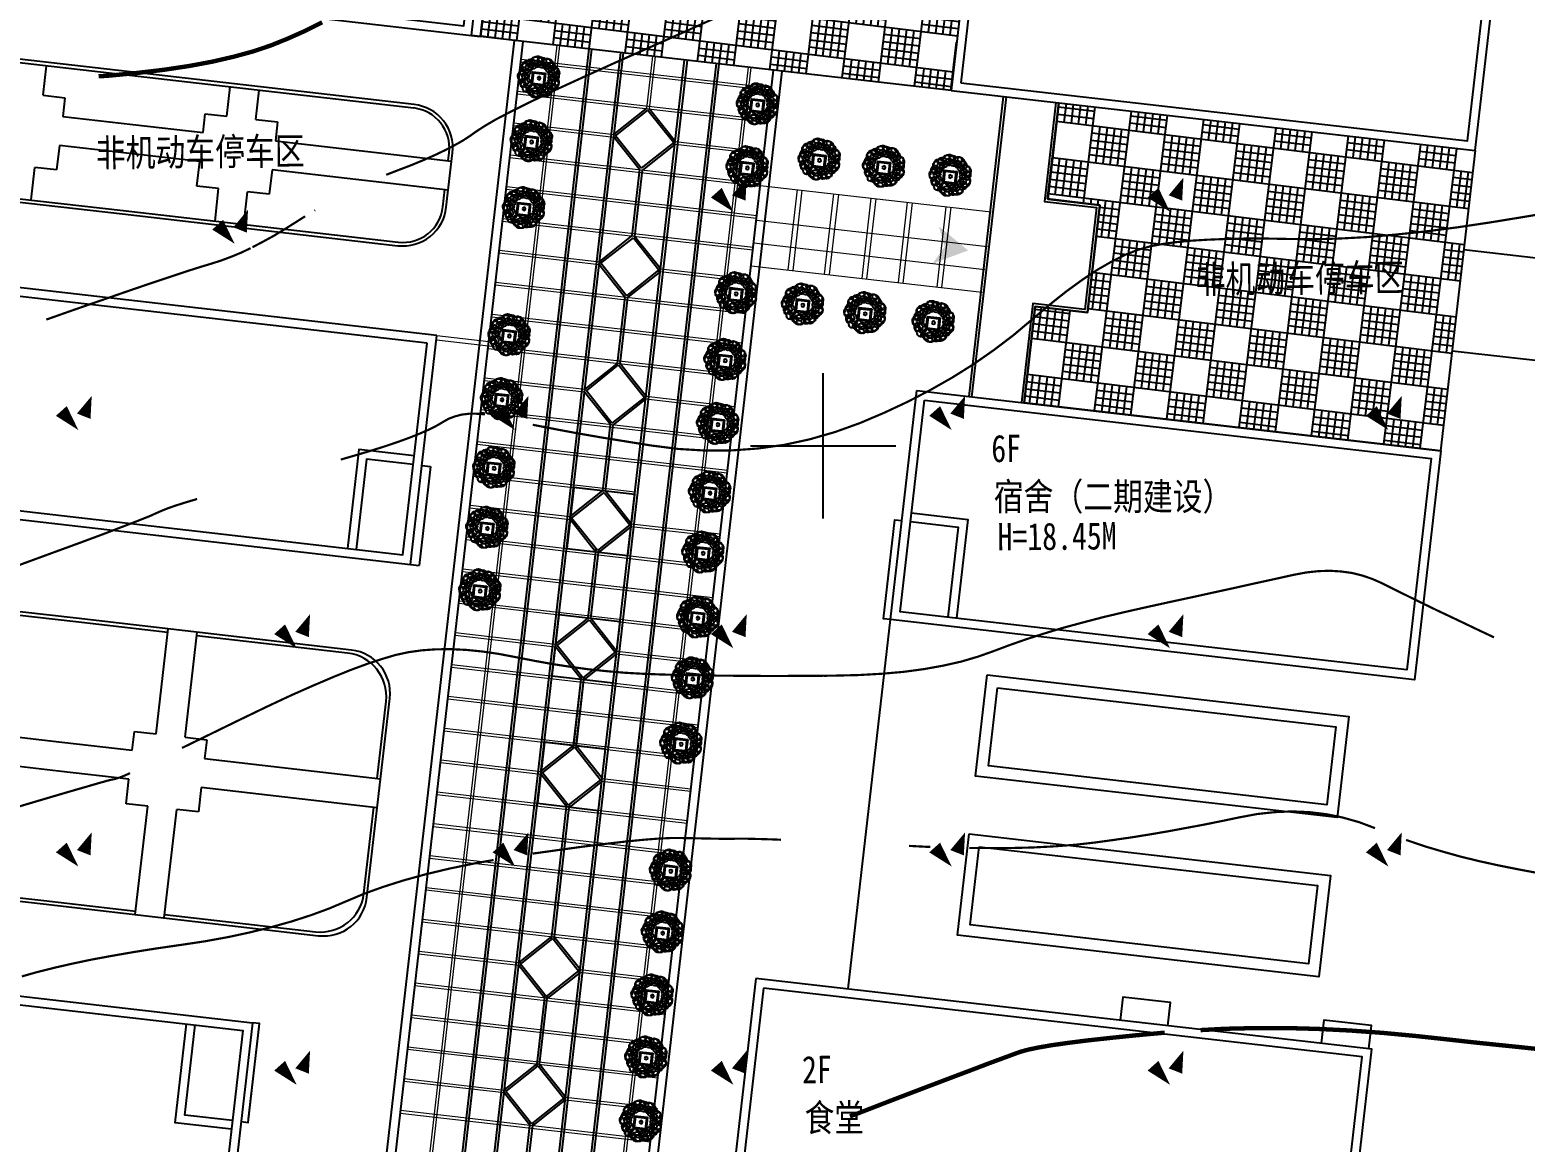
# Model space of a CAD drawing. Extents: x 496261 to 1768172, y 3738341 to 4579341.
# Drawn here: x 496945.5 to 497048.2, y 4379352.2 to 4379428.6 of the extents above; entities that cross this region are included whole.
import ezdxf

# ---------------------------------------------------------------- set-up
doc = ezdxf.new("R2010")
doc.units = 0
doc.header["$MEASUREMENT"] = 0
doc.layers.get('0').update_dxf_attribs({"color": 8, "linetype": 'CONTINUOUS'})
for name, color, linetype in [('0-road', 33, 'CONTINUOUS'), ('DGX', 8, 'CONTINUOUS'), ('DMTZ', 8, 'CONTINUOUS'), ('DXPM', 7, 'CONTINUOUS'), ('E_STAIR', 3, 'CONTINUOUS'), ('GN-草地', 7, 'CONTINUOUS'), ('PUB_DIM', 3, 'CONTINUOUS'), ('PUB_TEXT', 7, 'CONTINUOUS'), ('STAIR', 2, 'CONTINUOUS'), ('TK', 8, 'CONTINUOUS'), ('WALL', 2, 'CONTINUOUS'), ('细线', 7, 'CONTINUOUS'), ('绿化', 3, 'CONTINUOUS'), ('铺地', 25, 'CONTINUOUS')]:
    doc.layers.add(name, color=color, linetype=linetype)
doc.layers.add('COLUMN', color=7, linetype='CONTINUOUS', lineweight=13)
doc.styles.add('HT', font='simhei.ttf', dxfattribs={"width": 0.8})
doc.styles.get("Standard").update_dxf_attribs({"font": 'rs.shx', "bigfont": 'hztxt.shx'})
pattern_1 = [(353, (490597.2974, 4385507.4113), (0.30467336, 2.4813654), []), (353, (490597.3583, 4385507.9075), (0.6093467, 4.9627308), [2.5, -2.5]), (353, (490597.4193, 4385508.404), (0.6093467, 4.9627308), [2.5, -2.5]), (353, (490597.48, 4385508.9), (0.6093467, 4.9627308), [2.5, -2.5]), (353, (490597.541, 4385509.3964), (0.6093467, 4.9627308), [2.5, -2.5]), (353, (490597.663, 4385510.389), (0.6093467, 4.9627308), [-2.5, 2.5]), (353, (490597.724, 4385510.885), (0.6093467, 4.9627308), [-2.5, 2.5]), (353, (490597.785, 4385511.3815), (0.6093467, 4.9627308), [-2.5, 2.5]), (353, (490597.846, 4385511.8777), (0.6093467, 4.9627308), [-2.5, 2.5]), (83, (490597.2974, 4385507.4113), (-2.4813654, 0.30467336), []), (83, (490597.7937, 4385507.3503), (-4.9627308, 0.6093467), [2.5, -2.5]), (83, (490598.29, 4385507.2894), (-4.9627308, 0.6093467), [2.5, -2.5]), (83, (490598.786, 4385507.2285), (-4.9627308, 0.6093467), [2.5, -2.5]), (83, (490599.2825, 4385507.1675), (-4.9627308, 0.6093467), [2.5, -2.5]), (83, (490600.275, 4385507.0457), (-4.9627308, 0.6093467), [-2.5, 2.5]), (83, (490600.7713, 4385506.9847), (-4.9627308, 0.6093467), [-2.5, 2.5]), (83, (490601.2676, 4385506.924), (-4.9627308, 0.6093467), [-2.5, 2.5]), (83, (490601.764, 4385506.863), (-4.9627308, 0.6093467), [-2.5, 2.5])]

# ---------------------------------------------------------------- blocks, each defined once
blk = doc.blocks.new('gc090')
for points in [[(1.07, 1.45, 0, 1, 0), (0.52, 0.05, 1, 1, 0)], [(-1.02, 0.41, 1, 0, 0), (0.15, -0.9, 0, 0, 0)]]:
    blk.add_lwpolyline(points, format="xyseb")
blk = doc.blocks.new('SEDWWWW')
blk.add_line((4001306, -5831821), (4001306, -5825461))
at = {"layer": 'WALL', "color": 6, "ltscale": 10}
for points in [[(4001786, -5832061), (4001306, -5832061), (4001306, -5825221), (4001786, -5825221)], [(4005386, -5841061), (4005386, -5861821)], [(4005586, -5841061), (4005586, -5861821)], [(4009026, -5841061), (4009026, -5847921), (4012626, -5847921), (4012626, -5854961), (4009026, -5854961), (4009026, -5861821)], [(4009226, -5841061), (4009226, -5847721), (4012826, -5847721), (4012826, -5855161), (4009226, -5855161), (4009226, -5861821)], [(4001786, -5877661), (4001306, -5877661), (4001306, -5870821), (4001786, -5870821)]]:
    blk.add_lwpolyline(points, dxfattribs=at)
at = {"layer": 'WALL', "ltscale": 10}
for points in [[(4001786, -5841061), (4038026, -5841061), (4038026, -5825221), (4001786, -5825221)], [(4002386, -5840461), (4037426, -5840461), (4037426, -5825821), (4002386, -5825821)], [(4001786, -5861821), (4038026, -5861821), (4038026, -5877661), (4001786, -5877661)], [(4002386, -5862421), (4037426, -5862421), (4037426, -5877061), (4002386, -5877061)]]:
    blk.add_lwpolyline(points, close=True, dxfattribs=at)
for points in [[(4002386, -5832061), (4005686, -5832061), (4005686, -5825821)], [(4002386, -5832661), (4006286, -5832661), (4006286, -5825821)], [(4002386, -5870221), (4006286, -5870221), (4006286, -5877061)], [(4002386, -5870821), (4005686, -5870821), (4005686, -5877061)]]:
    blk.add_lwpolyline(points, dxfattribs=at)
blk = doc.blocks.new('ERE3R23')
at = {"layer": 'WALL', "color": 6, "ltscale": 10}
for p, q in [((3909157, -5838277), (3909157, -5831437)), ((3909757, -5831437), (3909157, -5831437)), ((3909757, -5838277), (3909157, -5838277))]:
    blk.add_line(p, q, dxfattribs=at)
at = {"layer": 'WALL', "ltscale": 10}
for points in [[(3909757, -5847277), (3953197, -5847277), (3953197, -5831437), (3909757, -5831437)], [(3910357, -5846677), (3952597, -5846677), (3952597, -5832037), (3910357, -5832037)]]:
    blk.add_lwpolyline(points, close=True, dxfattribs=at)
for points in [[(3910357, -5838277), (3913597, -5838277), (3913597, -5832037)], [(3910357, -5838877), (3914197, -5838877), (3914197, -5832037)]]:
    blk.add_lwpolyline(points, dxfattribs=at)
blk = doc.blocks.new('WER23')
at = {"layer": 'E_STAIR', "color": 6}
for p, q in [((4152776, -5826347), (4152776, -5824747)), ((4152776, -5824747), (4157876, -5824747))]:
    blk.add_line(p, q, dxfattribs=at)
blk.add_lwpolyline([(4123826, -5826347), (4123826, -5824747), (4120526, -5824747), (4120526, -5826347)], dxfattribs=at)
at = {"layer": 'E_STAIR', "color": 2}
for points in [[(4103476, -5868947), (4162876, -5868947), (4162876, -5826347), (4103476, -5826347)], [(4104076, -5868347), (4162276, -5868347), (4162276, -5826947), (4104076, -5826947)]]:
    blk.add_lwpolyline(points, close=True, dxfattribs=at)
at = {"layer": 'STAIR', "color": 6}
for points in [[(4152776, -5826347), (4152776, -5824747), (4155326, -5824747)], [(4157876, -5826347), (4157876, -5824747), (4155326, -5824747)], [(4103476, -5826547), (4101876, -5826547), (4101876, -5829847), (4103476, -5829847)], [(4103476, -5840447), (4101876, -5840447), (4101876, -5843747), (4103476, -5843747)]]:
    blk.add_lwpolyline(points, dxfattribs=at)
blk = doc.blocks.new('M_F22')
for centre, radius, start, end in [((-704, 1829), 307, 163.4613, 255.43295), ((-1018, 1651), 266, 333.31145, 85.5828), ((-63, 1991), 399, 151.70154, 229.74057), ((-591, 1891), 339, 322.86392, 58.57818), ((523, 1764), 486, 130.70899, 219.10644), ((-284, 1836), 573, 318.65709, 31.15834), ((662, 1865), 307, 123.4613, 215.43295), ((307, 1931), 266, 293.31145, 45.5828), ((1257, 1578), 399, 111.70154, 189.74057), ((788, 1841), 339, 282.86392, 18.57818), ((-1969, -307), 339, 42.86392, 138.57818), ((-1861, -14), 573, 38.65709, 111.15834), ((-1651, 768), 486, 210.70899, 299.10644), ((-1853, 584), 266, 13.31145, 125.5828), ((-1727, 923), 307, 203.4613, 295.43295), ((-1680, 1042), 339, 2.86392, 98.57818), ((-1340, 1458), 399, 191.70154, 269.74057), ((-1364, 522), 376, 13.2488, 122.58322), ((-1177, 985), 417, 200.50355, 295.32847), ((-745, 1661), 486, 170.70899, 259.10644), ((-1409, 1198), 573, 358.65709, 71.15834), ((-242, 1523), 417, 160.50355, 255.32847), ((-684, 1289), 376, 333.2488, 82.58322), ((819, 1335), 417, 120.50355, 215.32847), ((331, 1439), 376, 293.2488, 42.58322), ((1560, 1027), 486, 90.70899, 179.10644), ((988, 1601), 573, 278.65709, 351.15834), ((1511, 508), 417, 80.50355, 175.32847), ((1204, 902), 376, 253.2488, 2.58322), ((1732, 1016), 307, 83.4613, 175.43295), ((1502, 1294), 266, 253.31145, 5.5828), ((1881, -204), 486, 50.70899, 139.10644), ((1812, 603), 573, 238.65709, 311.15834), ((2003, 413), 399, 71.70154, 149.74057), ((1813, 916), 339, 242.86392, 338.57818), ((-1976, 230), 399, 231.70154, 309.74057), ((-1807, -769), 266, 53.31145, 165.5828), ((-1928, -429), 307, 243.4613, 335.43295), ((-1429, -1233), 573, 78.65709, 151.15834), ((-1770, -498), 486, 250.70899, 339.10644), ((-1393, -503), 376, 53.2488, 162.58322), ((-1547, -28), 417, 240.50355, 335.32847), ((-1323, -1527), 339, 82.86392, 178.57818), ((-1674, -1120), 399, 271.70154, 349.74057), ((-902, -1777), 266, 93.31145, 205.5828), ((-1213, -1593), 307, 283.4613, 15.43295), ((-756, -1306), 376, 93.2488, 202.58322), ((-1179, -1041), 417, 280.50355, 15.32847), ((-314, -1889), 573, 118.65709, 191.15834), ((-1048, -1545), 486, 290.70899, 19.10644), ((249, -1512), 376, 133.2488, 242.58322), ((-246, -1581), 417, 320.50355, 55.32847), ((962, -1675), 573, 158.65709, 231.15834), ((179, -1883), 486, 330.70899, 59.10644), ((1151, -1025), 376, 173.2488, 282.58322), ((816, -1395), 417, 0.50355, 95.32847), ((1270, -1621), 339, 162.86392, 258.57818), ((808, -1896), 399, 351.70154, 69.74057), ((1510, -570), 417, 40.50355, 135.32847), ((1528, -71), 376, 213.2488, 322.58322), ((1335, -1353), 486, 10.70899, 99.10644), ((1801, -691), 573, 198.65709, 271.15834), ((1589, -1250), 266, 173.31145, 285.5828), ((1354, -1524), 307, 3.4613, 95.43295), ((1825, -959), 399, 31.70154, 109.74057), ((2003, -452), 339, 202.86392, 298.57818), ((2005, -323), 307, 43.4613, 135.43295), ((2009, 38), 266, 213.31145, 325.5828), ((-44, -2046), 339, 122.86392, 218.57818), ((-574, -1959), 399, 311.70154, 29.74057), ((439, -1967), 266, 133.31145, 245.5828), ((83, -2026), 307, 323.4613, 55.43295)]:
    blk.add_arc(centre, radius, start, end)
at = {"width": 0.8, "flags": 9}
for tag in ['XSIZE', 'YSIZE']:
    blk.add_attdef(tag, (0, 0), '', height=0.5, dxfattribs=at)
blk = doc.blocks.new('A$C09D159C6')
at = {"layer": '绿化'}
blk.add_circle((1903, 1788), 148, dxfattribs=at)
at = {"layer": '绿化', "xscale": 0.8, "yscale": 0.8, "zscale": 0.8}
blk.add_blockref('M_F22', (1779, 1806), dxfattribs=at)
blk = doc.blocks.new('A$C524062A7')
at = {"layer": '铺地', "elevation": -60361}
for points in [[(1499, 1130), (2675, 1370), (2435, 2545), (1259, 2305)], [(1577, 1248), (2557, 1448), (2357, 2427), (1377, 2227)]]:
    blk.add_lwpolyline(points, close=True, dxfattribs=at)
at = {"layer": '绿化'}
blk.add_blockref('A$C09D159C6', (0, 0, -60361), dxfattribs=at)

msp = doc.modelspace()

# ---------------------------------------------------------------- hatches: boundary and pattern name
at = {"layer": 'GN-草地'}
h = msp.add_hatch(dxfattribs=at)
h.set_pattern_fill('LZX_PAT003', color=8, scale=4, angle=353, style=0)
h.set_pattern_definition(pattern_1)
h.paths.add_polyline_path([(496999.46, 4379433.06), (496995.82, 4379431.47), (496991.83, 4379431.93), (496990.93, 4379432.04), (496990.94, 4379432.14), (496990.45, 4379432.19), (496990.5, 4379432.69), (496986.07, 4379433.2), (496986.91, 4379440.44), (496989.32, 4379440.16), (496989.6, 4379442.58), (496977.65, 4379443.95), (496976.62, 4379435.01), (496977.22, 4379434.94), (496976.43, 4379428.14), (497008.79, 4379424.43), (497009.81, 4379433.37), (497009.34, 4379433.43), (497010.12, 4379440.22), (496999.82, 4379441.4), (496999.31, 4379436.97), (496999.81, 4379436.92), (496999.75, 4379436.42), (496999.85, 4379436.41), (496999.75, 4379435.51)])
h = msp.add_hatch(dxfattribs=at)
h.set_pattern_fill('LZX_PAT003', color=8, scale=4, angle=353, style=0)
h.set_pattern_definition(pattern_1)
h.paths.add_polyline_path([(497044.79, 4379420.3), (497042.42, 4379399.67), (497013.81, 4379402.96), (497014.57, 4379409.57), (497018.15, 4379409.16), (497019, 4379416.55), (497015.42, 4379416.97), (497016.18, 4379423.58)])
at = {"layer": 'PUB_DIM'}
msp.add_hatch(color=256, dxfattribs=at).paths.add_polyline_path([(497008.35, 4379413.7), (497007.52, 4379412.53), (497009.96, 4379413.43), (497007.95, 4379415.09)])

# ---------------------------------------------------------------- linework, layer by layer
at = {"color": 8, "linetype": 'Continuous'}
for p, q in [((496970.88, 4379313.68), (496983.92, 4379427.29)), ((496971.06, 4379313.66), (496984.1, 4379427.26)), ((496973.11, 4379313.86), (496986.11, 4379427.03)), ((496973.3, 4379313.84), (496986.29, 4379427.01)), ((496977.49, 4379313.36), (496990.48, 4379426.53)), ((496977.68, 4379313.34), (496990.67, 4379426.51)), ((496979.45, 4379311.07), (496992.67, 4379426.28)), ((496979.63, 4379311.05), (496992.86, 4379426.26)), ((496981.43, 4379366.15), (496983.19, 4379363.93)), ((496981.54, 4379366.24), (496983.32, 4379364.01))]:
    msp.add_line(p, q, dxfattribs=at)
at = {"linetype": 'Continuous'}
for points in [[(496982.86, 4379397.14), (496982.38, 4379392.95), (496986.57, 4379392.47), (496987.06, 4379396.66)], [(496981.85, 4379388.39), (496981.37, 4379384.19), (496985.57, 4379383.71), (496986.05, 4379387.91)], [(496980.85, 4379379.63), (496980.37, 4379375.44), (496984.56, 4379374.95), (496985.05, 4379379.15)]]:
    msp.add_lwpolyline(points, close=True, dxfattribs=at)
at = {"layer": '0-road', "linetype": 'Continuous', "ltscale": 5}
for p, q in [((497055.93, 4379412.1, 1400.7), (497044.01, 4379413.47, 1400.7)), ((497055.13, 4379405.15, 1400.7), (497043.21, 4379406.52, 1400.7))]:
    msp.add_line(p, q, dxfattribs=at)
at = {"layer": 'COLUMN', "color": 8, "linetype": 'Continuous'}
for p, q in [((496968.5, 4379312.32), (496981.73, 4379427.54)), ((496968.68, 4379312.3), (496981.91, 4379427.52)), ((496979.24, 4379426.39), (496996.43, 4379424.42)), ((496979.26, 4379426.57), (496996.45, 4379424.6)), ((496981.64, 4379310.82), (496994.86, 4379426.03)), ((496981.82, 4379310.8), (496995.05, 4379426.01)), ((496987.88, 4379423.18), (496988.3, 4379426.78)), ((496987.88, 4379423.18), (496988.3, 4379426.78)), ((496988.06, 4379423.16), (496988.48, 4379426.76)), ((496988.06, 4379423.16), (496988.48, 4379426.76)), ((496978.99, 4379424.2), (496996.18, 4379422.23)), ((496979.01, 4379424.38), (496996.2, 4379422.41)), ((496978.74, 4379422.01), (496985.82, 4379421.2)), ((496978.76, 4379422.2), (496985.84, 4379421.38)), ((496989.65, 4379420.95), (496995.95, 4379420.22)), ((496978.48, 4379419.82), (496995.68, 4379417.85)), ((496978.51, 4379420.01), (496995.7, 4379418.03)), ((496989.63, 4379420.76), (496995.93, 4379420.04)), ((496978.25, 4379417.82), (496995.45, 4379415.84)), ((496995.68, 4379417.9, 155.08), (497011.55, 4379416.08, -1400.7)), ((496978.23, 4379417.64), (496995.42, 4379415.66)), ((496998.21, 4379417.61, -92.47), (496997.57, 4379412.09, -92.47)), ((496998.54, 4379417.57, -125.32), (496997.91, 4379412.06, -125.32)), ((497000.72, 4379417.32, -338.49), (497000.08, 4379411.81, -338.49)), ((497001.05, 4379417.28, -371.34), (497000.42, 4379411.77, -371.34)), ((497003.28, 4379417.03, -589.96), (497002.65, 4379411.51, -589.96)), ((497003.62, 4379416.99, -622.81), (497002.98, 4379411.47, -622.81)), ((497005.78, 4379416.74, -834.74), (497005.15, 4379411.23, -834.74)), ((497006.12, 4379416.7, -867.59), (497005.48, 4379411.19, -867.59)), ((497008.43, 4379416.44, -1094.53), (497007.8, 4379410.92, -1094.53)), ((497008.77, 4379416.4, -1127.38), (497008.13, 4379410.88, -1127.38)), ((496977.98, 4379415.45), (496995.17, 4379413.47)), ((496978, 4379415.63), (496995.19, 4379413.66)), ((496995.41, 4379415.52, 2946.56), (497011.28, 4379413.7, 1390.78)), ((496995.23, 4379413.95, 2946.56), (497011.1, 4379412.12, 1390.78)), ((496977.73, 4379413.26), (496984.81, 4379412.44)), ((496977.75, 4379413.44), (496984.83, 4379412.63)), ((496988.62, 4379412.01), (496994.92, 4379411.28)), ((496988.64, 4379412.19), (496994.94, 4379411.47)), ((496995.05, 4379412.38, 155.08), (497010.92, 4379410.56, -1400.7)), ((496977.48, 4379411.07), (496994.67, 4379409.09)), ((496977.5, 4379411.25), (496994.69, 4379409.28)), ((496977.23, 4379408.88), (496994.42, 4379406.91)), ((496977.25, 4379409.06), (496994.44, 4379407.09)), ((496973.47, 4379407.59, 1400.7), (496977.03, 4379407.18)), ((496973.44, 4379407.29, 1400.7), (496977, 4379406.88)), ((496976.98, 4379406.69), (496994.17, 4379404.72)), ((496977, 4379406.87), (496994.19, 4379404.9)), ((496976.73, 4379404.5), (496983.61, 4379403.71)), ((496976.75, 4379404.68), (496983.63, 4379403.89)), ((496987.83, 4379403.41), (496993.94, 4379402.71)), ((496976.47, 4379402.31), (496993.67, 4379400.34)), ((496976.49, 4379402.49), (496993.69, 4379400.52)), ((496987.81, 4379403.23), (496993.92, 4379402.53)), ((496976.24, 4379400.31), (496993.43, 4379398.33)), ((496976.22, 4379400.12), (496993.41, 4379398.15)), ((496975.97, 4379397.93), (496987.06, 4379396.66)), ((496975.99, 4379398.12), (496987.08, 4379396.84)), ((496975.72, 4379395.75), (496982.61, 4379394.95)), ((496975.74, 4379395.93), (496982.63, 4379395.14)), ((496986.8, 4379394.47), (496992.91, 4379393.77)), ((496986.83, 4379394.65), (496992.93, 4379393.95)), ((496975.47, 4379393.56), (496992.66, 4379391.58)), ((496975.49, 4379393.74), (496992.68, 4379391.76)), ((496975.22, 4379391.37), (496992.41, 4379389.39)), ((496975.24, 4379391.55), (496992.43, 4379389.58)), ((496974.97, 4379389.18), (496992.16, 4379387.2)), ((496974.99, 4379389.36), (496992.18, 4379387.39)), ((496974.71, 4379386.99), (496981.6, 4379386.2)), ((496974.74, 4379387.17), (496981.62, 4379386.38)), ((496985.82, 4379385.9), (496991.93, 4379385.2)), ((496974.48, 4379384.98), (496991.68, 4379383.01)), ((496985.8, 4379385.72), (496991.91, 4379385.02)), ((496974.46, 4379384.8), (496991.65, 4379382.83)), ((496974.23, 4379382.79), (496991.42, 4379380.82)), ((496974.21, 4379382.61), (496991.4, 4379380.64)), ((496973.96, 4379380.42), (496991.15, 4379378.45)), ((496973.98, 4379380.6), (496991.17, 4379378.63)), ((496973.71, 4379378.23), (496980.6, 4379377.44)), ((496973.73, 4379378.42), (496980.62, 4379377.62)), ((496984.79, 4379376.96), (496990.9, 4379376.26)), ((496984.81, 4379377.14), (496990.92, 4379376.44)), ((496973.46, 4379376.04), (496990.65, 4379374.07)), ((496973.48, 4379376.23), (496990.67, 4379374.25)), ((496973.21, 4379373.85), (496990.4, 4379371.88)), ((496973.21, 4379373.85), (496990.4, 4379371.88)), ((496973.23, 4379374.04), (496990.42, 4379372.06)), ((496973.23, 4379374.04), (496990.42, 4379372.06)), ((496972.96, 4379371.67), (496990.15, 4379369.69)), ((496972.98, 4379371.85), (496990.17, 4379369.87)), ((496972.7, 4379369.48), (496989.9, 4379367.5)), ((496972.73, 4379369.66), (496989.92, 4379367.69)), ((496972.47, 4379367.47), (496989.67, 4379365.5)), ((496972.45, 4379367.29), (496989.64, 4379365.31)), ((496972.2, 4379365.1), (496979.28, 4379364.29)), ((496972.22, 4379365.28), (496979.31, 4379364.47)), ((496983.09, 4379363.85), (496989.39, 4379363.12)), ((496983.11, 4379364.03), (496989.41, 4379363.31)), ((496971.95, 4379362.91), (496989.14, 4379360.94)), ((496971.97, 4379363.09), (496989.16, 4379361.12)), ((496971.7, 4379360.72), (496988.89, 4379358.75)), ((496971.72, 4379360.9), (496988.91, 4379358.93)), ((496971.45, 4379358.53), (496988.64, 4379356.56)), ((496971.47, 4379358.71), (496988.66, 4379356.74)), ((496971.2, 4379356.34), (496978.28, 4379355.53)), ((496971.22, 4379356.52), (496978.3, 4379355.71)), ((496982.09, 4379355.09), (496988.39, 4379354.37)), ((496982.11, 4379355.27), (496988.41, 4379354.55)), ((496970.95, 4379354.15), (496988.14, 4379352.18)), ((496970.97, 4379354.34), (496988.16, 4379352.36))]:
    msp.add_line(p, q, dxfattribs=at)
at = {"layer": 'DGX', "color": 8, "linetype": 'Continuous'}
for points, const_width, elevation in [([(496950.22, 4379425.4), (496950.88, 4379425.44), (496952.87, 4379425.63), (496954.72, 4379425.85), (496956.45, 4379426.11), (496958.05, 4379426.41), (496959.52, 4379426.75), (496960.87, 4379427.12), (496962.08, 4379427.53), (496963.24, 4379428), (496964.41, 4379428.52), (496965.58, 4379429.11)], 0.3, 1407.5), ([(496969.98, 4379418.63), (496970.83, 4379418.96), (496971.72, 4379419.3), (496972.54, 4379419.64), (496973.31, 4379419.98), (496974, 4379420.31), (496974.64, 4379420.64), (496975.21, 4379420.96), (496975.72, 4379421.29), (496976.17, 4379421.61), (496976.72, 4379421.97), (496977.54, 4379422.45), (496978.64, 4379423.02), (496980.01, 4379423.7), (496981.64, 4379424.48), (496983.56, 4379425.36), (496985.74, 4379426.35), (496988.2, 4379427.44), (496990.64, 4379428.53), (496992.79, 4379429.5)], 0.15, 1407), ([(496960.79, 4379413.65), (496961.49, 4379414.02), (496962.26, 4379414.44), (496963.05, 4379414.92), (496963.86, 4379415.43), (496964.41, 4379415.78)], 0.15, 1407), ([(496965.05, 4379416.17), (496965.09, 4379416.2)], 0.15, 1407), ([(497000, 4379400.72), (497000.81, 4379400.95), (497002.53, 4379401.57), (497004.2, 4379402.28), (497005.82, 4379403.04), (497007.38, 4379403.85), (497008.89, 4379404.71), (497010.34, 4379405.62), (497011.73, 4379406.59), (497013.06, 4379407.6), (497014.33, 4379408.67), (497015.55, 4379409.7), (497016.71, 4379410.62), (497017.81, 4379411.42), (497018.85, 4379412.11), (497019.84, 4379412.68), (497020.77, 4379413.14), (497021.64, 4379413.48), (497022.45, 4379413.71), (497023.28, 4379413.87), (497024.22, 4379414), (497025.26, 4379414.1), (497026.41, 4379414.17), (497027.66, 4379414.22), (497029.02, 4379414.25), (497030.48, 4379414.25), (497032.04, 4379414.22), (497033.71, 4379414.2), (497035.47, 4379414.25), (497037.34, 4379414.35), (497039.32, 4379414.52), (497041.39, 4379414.74), (497043.57, 4379415.02), (497045.84, 4379415.36), (497048.22, 4379415.75), (497050.51, 4379416.14)], 0.15, 1406.5), ([(496946.63, 4379408.68), (496948.58, 4379409.37), (496950.54, 4379410.05), (496952.3, 4379410.66), (496953.85, 4379411.19), (496955.2, 4379411.64), (496956.34, 4379412.02), (496957.29, 4379412.32), (496958.02, 4379412.54), (496958.67, 4379412.75), (496959.34, 4379413), (496960.04, 4379413.29), (496960.66, 4379413.59)], 0.15, 1407), ([(496966.86, 4379399.06), (496967.72, 4379399.31), (496968.84, 4379399.64), (496969.86, 4379399.96), (496970.78, 4379400.27), (496971.6, 4379400.57), (496972.32, 4379400.86), (496972.94, 4379401.13), (496973.47, 4379401.4), (496973.89, 4379401.65), (496974.28, 4379401.87), (496974.71, 4379402.03), (496975.17, 4379402.15), (496975.67, 4379402.21), (496976.2, 4379402.21), (496976.77, 4379402.17)], 0.15, 1406.5), ([(496980.05, 4379401.45), (496980.67, 4379401.33), (496981.86, 4379401.1), (496983.21, 4379400.85), (496984.71, 4379400.59), (496986.36, 4379400.32), (496988.17, 4379400.03), (496990.04, 4379399.79), (496991.89, 4379399.68), (496993.72, 4379399.69), (496995.52, 4379399.82), (496997.31, 4379400.07), (496999.07, 4379400.45), (497000, 4379400.72)], 0.15, 1406.5), ([(496939.24, 4379389.8), (496940.26, 4379390.17), (496942.69, 4379391.05), (496945.12, 4379391.94), (496947.27, 4379392.73), (496949.13, 4379393.41), (496950.71, 4379394), (496952.01, 4379394.5), (496953.02, 4379394.89), (496953.75, 4379395.18), (496954.19, 4379395.38), (496954.53, 4379395.53), (496954.95, 4379395.7), (496955.46, 4379395.88), (496956.05, 4379396.07), (496956.72, 4379396.27), (496956.99, 4379396.35)], 0.15, 1406.5), ([(497000, 4379384.2), (497000.75, 4379384.21), (497002.43, 4379384.25), (497004.02, 4379384.34), (497005.52, 4379384.47), (497006.93, 4379384.66), (497008.26, 4379384.9), (497009.5, 4379385.18), (497010.65, 4379385.52), (497011.72, 4379385.9), (497012.78, 4379386.3), (497013.92, 4379386.7), (497015.13, 4379387.09), (497016.42, 4379387.48), (497017.79, 4379387.85), (497019.24, 4379388.23), (497020.76, 4379388.59), (497022.36, 4379388.95), (497023.95, 4379389.3), (497025.44, 4379389.62), (497026.84, 4379389.93), (497028.13, 4379390.21), (497029.33, 4379390.48), (497030.43, 4379390.72), (497031.43, 4379390.94), (497032.33, 4379391.14), (497033.18, 4379391.3), (497034, 4379391.39), (497034.79, 4379391.42), (497035.57, 4379391.37), (497036.31, 4379391.27), (497037.04, 4379391.09), (497037.74, 4379390.85), (497038.42, 4379390.55), (497039.15, 4379390.18), (497040.02, 4379389.75), (497041.02, 4379389.26), (497042.15, 4379388.71), (497043.42, 4379388.11), (497044.82, 4379387.44), (497046.09, 4379386.84)], 0.15, 1406), ([(496955.95, 4379379.24), (496956.94, 4379379.72), (496958.41, 4379380.44), (496960.09, 4379381.26), (496961.81, 4379382.09), (496963.41, 4379382.84), (496964.9, 4379383.5), (496966.28, 4379384.09), (496967.54, 4379384.6), (496968.68, 4379385.02), (496969.71, 4379385.36), (496970.62, 4379385.63), (496971.5, 4379385.82), (496972.43, 4379385.95), (496973.4, 4379386.02), (496974.42, 4379386.03), (496975.48, 4379385.98), (496976.59, 4379385.87), (496977.74, 4379385.7), (496978.94, 4379385.47), (496980.16, 4379385.23), (496981.39, 4379385.01), (496982.62, 4379384.82), (496983.86, 4379384.65), (496985.1, 4379384.52), (496986.35, 4379384.41), (496987.6, 4379384.34), (496988.85, 4379384.29), (496990.14, 4379384.26), (496991.48, 4379384.23), (496992.88, 4379384.21), (496994.34, 4379384.2), (496995.86, 4379384.19), (496997.43, 4379384.19), (496999.06, 4379384.2), (497000, 4379384.2)], 0.15, 1406), ([(496933.23, 4379371.79), (496934.19, 4379372.08), (496936.54, 4379372.78), (496939.25, 4379373.59), (496941.97, 4379374.39), (496944.33, 4379375.09), (496946.35, 4379375.69), (496948.01, 4379376.18), (496949.33, 4379376.56), (496950.29, 4379376.84), (496950.9, 4379377.01), (496951.16, 4379377.07), (496951.26, 4379377.09), (496951.36, 4379377.11), (496951.48, 4379377.15), (496951.61, 4379377.19), (496951.75, 4379377.24), (496951.91, 4379377.3), (496952.07, 4379377.37), (496952.25, 4379377.45), (496952.38, 4379377.51)], 0.15, 1406), ([(497010.05, 4379372.37), (497010.96, 4379372.36), (497012.73, 4379372.36), (497014.39, 4379372.4), (497015.93, 4379372.48), (497017.35, 4379372.59), (497018.66, 4379372.74), (497019.9, 4379372.91), (497021.15, 4379373.09), (497022.39, 4379373.29), (497023.63, 4379373.5), (497024.87, 4379373.73), (497026.11, 4379373.96), (497027.35, 4379374.21), (497028.59, 4379374.47), (497029.82, 4379374.7), (497031.03, 4379374.83), (497032.22, 4379374.88), (497033.39, 4379374.83), (497034.55, 4379374.69), (497035.69, 4379374.46), (497036.82, 4379374.14), (497037.91, 4379373.73)], 0.15, 1405.5), ([(496980.05, 4379371.98), (496981.77, 4379372.22), (496983.51, 4379372.46), (496985.06, 4379372.65), (496986.44, 4379372.81), (496987.65, 4379372.93), (496988.67, 4379373.01), (496989.52, 4379373.05), (496990.18, 4379373.05), (496990.76, 4379373.04), (496991.31, 4379373.03), (496991.86, 4379373.02), (496992.38, 4379373.01), (496992.89, 4379373), (496993.39, 4379373), (496993.87, 4379373), (496994.34, 4379373.01), (496994.91, 4379373), (496995.69, 4379372.98), (496996.69, 4379372.95), (496997.11, 4379372.93)], 0.15, 1405.5), ([(497005.9, 4379372.51), (497007.05, 4379372.45), (497007.36, 4379372.44)], 0.15, 1405.5), ([(497040.05, 4379372.92), (497040.19, 4379372.87), (497041.37, 4379372.47), (497042.59, 4379372.11), (497043.84, 4379371.76), (497045.12, 4379371.45), (497046.44, 4379371.16), (497047.79, 4379370.89), (497049.19, 4379370.63)], 0.15, 1405.5), ([(496944.95, 4379363.54), (496946.01, 4379363.84), (496947.16, 4379364.13), (496948.39, 4379364.41), (496949.71, 4379364.69), (496951.12, 4379364.95), (496952.61, 4379365.21), (496954.18, 4379365.46), (496955.84, 4379365.7), (496957.51, 4379365.95), (496959.11, 4379366.24), (496960.64, 4379366.57), (496962.1, 4379366.93), (496963.49, 4379367.32), (496964.82, 4379367.75), (496966.07, 4379368.21), (496967.25, 4379368.71), (496968.46, 4379369.22), (496969.76, 4379369.69), (496971.18, 4379370.14), (496972.7, 4379370.56), (496974.33, 4379370.95), (496976.07, 4379371.31), (496977.36, 4379371.54)], 0.15, 1405.5), ([(497001.84, 4379353.92), (497002.76, 4379354.27), (497004.93, 4379355.11), (497006.87, 4379355.85), (497008.58, 4379356.5), (497010.04, 4379357.05), (497011.27, 4379357.52), (497012.27, 4379357.89), (497013.03, 4379358.17), (497013.55, 4379358.36), (497014.06, 4379358.5), (497014.77, 4379358.65), (497015.69, 4379358.81), (497016.82, 4379358.97), (497018.16, 4379359.14), (497019.71, 4379359.31), (497021.46, 4379359.49), (497023.42, 4379359.67), (497023.47, 4379359.67)], 0.3, 1405), ([(497025.93, 4379359.85), (497027.59, 4379359.94), (497029.72, 4379359.99), (497031.86, 4379359.99), (497034.03, 4379359.93), (497036.22, 4379359.82), (497038.43, 4379359.66), (497040.67, 4379359.45), (497042.8, 4379359.22), (497044.67, 4379359.01), (497046.3, 4379358.84), (497047.67, 4379358.7), (497048.8, 4379358.58), (497049.67, 4379358.49), (497050.3, 4379358.43), (497050.68, 4379358.39), (497050.95, 4379358.35), (497051.27, 4379358.27), (497051.64, 4379358.15), (497052.05, 4379357.99), (497052.36, 4379357.85)], 0.3, 1405)]:
    msp.add_lwpolyline(points, dxfattribs=dict(at, const_width=const_width, elevation=elevation))
at = {"layer": 'DXPM', "color": 42}
for p, q in [((496946.42, 4379424.11), (496946.65, 4379426.12)), ((496946.42, 4379424.11), (496947.91, 4379423.93)), ((496947.91, 4379423.93), (496947.76, 4379422.64)), ((496959.04, 4379422.66), (496959.27, 4379424.67)), ((496947.76, 4379422.64), (496952.57, 4379422.09)), ((496952.57, 4379422.09), (496957.4, 4379421.53)), ((496957.4, 4379421.53), (496957.55, 4379422.83)), ((496957.55, 4379422.83), (496959.04, 4379422.66)), ((496961.03, 4379422.43), (496962.52, 4379422.26)), ((496962.52, 4379422.26), (496962.37, 4379420.96)), ((496962.37, 4379420.96), (496974.47, 4379419.57)), ((496947.53, 4379420.65), (496947.34, 4379418.97)), ((496952.35, 4379420.1), (496947.53, 4379420.65)), ((496957.18, 4379419.54), (496952.35, 4379420.1)), ((496945.59, 4379416.9), (496945.85, 4379419.14)), ((496947.34, 4379418.97), (496945.85, 4379419.14)), ((496956.98, 4379417.86), (496957.18, 4379419.54)), ((496962.14, 4379418.97), (496961.95, 4379417.29)), ((496974.24, 4379417.58), (496962.14, 4379418.97)), ((496958.47, 4379417.69), (496956.98, 4379417.86)), ((496958.22, 4379415.45), (496958.47, 4379417.69)), ((496960.2, 4379415.22), (496960.46, 4379417.46)), ((496961.95, 4379417.29), (496960.46, 4379417.46)), ((496974.24, 4379417.58), (496974.24, 4379417.58)), ((496954.17, 4379380.2), (496955, 4379387.42)), ((496956.16, 4379379.98), (496956.99, 4379387.19)), ((496942.88, 4379380.19), (496947.7, 4379379.63)), ((496952.53, 4379379.08), (496952.68, 4379380.37)), ((496952.68, 4379380.37), (496954.17, 4379380.2)), ((496956.16, 4379379.98), (496957.65, 4379379.8)), ((496957.65, 4379379.8), (496957.5, 4379378.51)), ((496947.7, 4379379.63), (496952.53, 4379379.08)), ((496947.47, 4379377.65), (496942.66, 4379378.2)), ((496957.5, 4379378.51), (496969.6, 4379377.12)), ((496952.3, 4379377.09), (496947.47, 4379377.65)), ((496952.11, 4379375.41), (496952.3, 4379377.09)), ((496957.27, 4379376.52), (496957.08, 4379374.84)), ((496969.37, 4379375.13), (496957.27, 4379376.52)), ((496953.6, 4379375.24), (496952.11, 4379375.41)), ((496952.74, 4379367.79), (496953.6, 4379375.24)), ((496954.73, 4379367.56), (496955.59, 4379375.01)), ((496957.08, 4379374.84), (496955.59, 4379375.01)), ((496969.37, 4379375.13), (496969.37, 4379375.13))]:
    msp.add_line(p, q, dxfattribs=at)
at = {"layer": 'DXPM', "color": 62}
msp.add_line((496961.03, 4379422.43), (496961.26, 4379424.44), dxfattribs=at)
at = {"layer": 'TK', "color": 8, "linetype": 'Continuous'}
for p, q in [((497000, 4379395), (497000, 4379405)), ((496995, 4379400), (497005, 4379400))]:
    msp.add_line(p, q, dxfattribs=at)
at = {"layer": '细线', "color": 62, "ltscale": 0.9}
for p, q in [((496952.95, 4379425.39), (496936.7, 4379427.26)), ((496952.98, 4379425.63), (496936.73, 4379427.5)), ((496971.87, 4379423.22), (496952.95, 4379425.39)), ((496971.9, 4379423.46), (496952.98, 4379425.63)), ((496974.11, 4379416.4), (496974.54, 4379420.14)), ((496974.23, 4379419.6), (496974.3, 4379420.16)), ((496935.62, 4379417.8), (496951.87, 4379415.94)), ((496935.64, 4379418.04), (496951.9, 4379416.17)), ((496973.87, 4379416.43), (496974.01, 4379417.61)), ((496951.87, 4379415.94), (496970.79, 4379413.76)), ((496951.9, 4379416.17), (496970.81, 4379414)), ((496948.68, 4379388.15), (496932.43, 4379390.01)), ((496948.65, 4379387.91), (496942.34, 4379388.63)), ((496967.6, 4379385.97), (496948.68, 4379388.15)), ((496954.97, 4379387.18), (496948.65, 4379387.91)), ((496967.33, 4379385.76), (496956.96, 4379386.95)), ((496968.66, 4379368.98), (496970.23, 4379382.65)), ((496969.36, 4379377.15), (496969.97, 4379382.44)), ((496968.45, 4379369.25), (496969.13, 4379375.16)), ((496930.17, 4379370.38), (496946.42, 4379368.52)), ((496940.14, 4379369.48), (496946.45, 4379368.75)), ((496946.42, 4379368.52), (496965.34, 4379366.34)), ((496946.45, 4379368.75), (496952.77, 4379368.03)), ((496954.76, 4379367.8), (496965.13, 4379366.61))]:
    msp.add_line(p, q, dxfattribs=at)
at = {"layer": '细线', "color": 7, "elevation": 1400.7}
msp.add_lwpolyline([(497044.79, 4379420.3), (497042.42, 4379399.67), (497013.81, 4379402.96), (497014.57, 4379409.57), (497018.15, 4379409.16), (497019, 4379416.55), (497015.42, 4379416.97), (497016.18, 4379423.58)], close=True, dxfattribs=at)
msp.add_lwpolyline([(497004.61, 4379388.07), (497001.7, 4379362.68)], dxfattribs=at)
at = {"layer": '细线', "color": 62, "ltscale": 0.9}
for centre, major_axis, start_param, end_param in [((496971.56, 4379420.48), (0, 2.76), 4.598695, 6.169491), ((496971.56, 4379420.48), (0, 3), 4.59853, 6.169327), ((496971.13, 4379416.74), (0, 3), 3.027872, 4.598669), ((496971.13, 4379416.74), (0, 2.76), 3.027359, 4.598155), ((496967.25, 4379382.99), (0, 3), 4.597982, 6.168778), ((496966.99, 4379382.78), (0, 3), 4.597922, 6.168718), ((496965.47, 4379369.59), (0, 3), 3.026667, 4.597463), ((496965.68, 4379369.32), (0, 3), 3.026633, 4.597429)]:
    msp.add_ellipse(centre, major_axis=major_axis, ratio=1, start_param=start_param, end_param=end_param, dxfattribs=at)
at = {"layer": '铺地', "color": 8}
for p, q in [((497008.79, 4379424.43, 1400.7), (496975.84, 4379428.21, 1400.7)), ((496965.23, 4379309.65), (496978.8, 4379427.87)), ((496965.84, 4379309.66), (496979.4, 4379427.8)), ((496982.94, 4379306.88), (496996.59, 4379425.83)), ((496983.52, 4379306.68), (496997.19, 4379425.76)), ((496985.65, 4379421.42), (496987.87, 4379423.18)), ((496985.74, 4379421.3), (496987.96, 4379423.07)), ((496987.96, 4379423.07), (496989.73, 4379420.84)), ((496988.08, 4379423.16), (496989.85, 4379420.92)), ((496987.39, 4379418.99), (496985.62, 4379421.21)), ((496987.5, 4379419.08), (496985.74, 4379421.3)), ((496989.73, 4379420.84), (496987.5, 4379419.08)), ((496989.83, 4379420.74), (496987.59, 4379418.96)), ((496986.88, 4379414.43), (496987.4, 4379418.99)), ((496986.88, 4379414.43), (496987.4, 4379418.99)), ((496987.06, 4379414.4), (496987.58, 4379418.96)), ((496987.06, 4379414.4), (496987.58, 4379418.96)), ((496984.64, 4379412.66), (496986.86, 4379414.43)), ((496984.73, 4379412.55), (496986.96, 4379414.31)), ((496986.96, 4379414.31), (496988.72, 4379412.09)), ((496987.07, 4379414.4), (496988.85, 4379412.17)), ((496986.38, 4379410.23), (496984.62, 4379412.45)), ((496986.5, 4379410.32), (496984.73, 4379412.55)), ((496988.72, 4379412.09), (496986.5, 4379410.32)), ((496988.83, 4379411.98), (496986.59, 4379410.21)), ((496985.87, 4379405.67), (496986.4, 4379410.23)), ((496985.87, 4379405.67), (496986.4, 4379410.23)), ((496986.05, 4379405.65), (496986.58, 4379410.21)), ((496986.05, 4379405.65), (496986.58, 4379410.21)), ((496983.64, 4379403.9), (496985.86, 4379405.67)), ((496983.73, 4379403.79), (496985.95, 4379405.56)), ((496985.95, 4379405.56), (496987.72, 4379403.33)), ((496986.07, 4379405.65), (496987.84, 4379403.41)), ((496985.38, 4379401.47), (496983.61, 4379403.7)), ((496985.49, 4379401.57), (496983.73, 4379403.79)), ((496987.72, 4379403.33), (496985.49, 4379401.57)), ((496987.82, 4379403.23), (496985.58, 4379401.45)), ((496984.87, 4379396.91), (496985.39, 4379401.47)), ((496984.87, 4379396.91), (496985.39, 4379401.47)), ((496985.05, 4379396.89), (496985.57, 4379401.45)), ((496985.05, 4379396.89), (496985.57, 4379401.45)), ((496982.63, 4379395.15), (496984.85, 4379396.91)), ((496982.72, 4379395.03), (496984.95, 4379396.8)), ((496984.95, 4379396.8), (496986.71, 4379394.58)), ((496985.06, 4379396.89), (496986.84, 4379394.65)), ((496984.37, 4379392.72), (496982.61, 4379394.94)), ((496984.49, 4379392.81), (496982.72, 4379395.03)), ((496986.71, 4379394.58), (496984.49, 4379392.81)), ((496986.82, 4379394.47), (496984.58, 4379392.69)), ((496983.86, 4379388.16), (496984.41, 4379392.91)), ((496983.86, 4379388.16), (496984.38, 4379392.72)), ((496984.04, 4379388.14), (496984.59, 4379392.89)), ((496984.04, 4379388.14), (496984.57, 4379392.7)), ((496981.63, 4379386.39), (496983.85, 4379388.16)), ((496981.72, 4379386.28), (496983.94, 4379388.04)), ((496983.94, 4379388.04), (496985.71, 4379385.82)), ((496984.06, 4379388.13), (496985.83, 4379385.9)), ((496983.37, 4379383.96), (496981.6, 4379386.19)), ((496983.48, 4379384.05), (496981.72, 4379386.28)), ((496985.71, 4379385.82), (496983.48, 4379384.05)), ((496985.81, 4379385.72), (496983.57, 4379383.94)), ((496982.83, 4379379.21), (496983.4, 4379384.16)), ((496982.86, 4379379.4), (496983.38, 4379383.96)), ((496983.02, 4379379.19), (496983.58, 4379384.13)), ((496983.04, 4379379.38), (496983.56, 4379383.94)), ((496980.62, 4379377.64), (496982.84, 4379379.4)), ((496980.71, 4379377.52), (496982.94, 4379379.29)), ((496982.94, 4379379.29), (496984.7, 4379377.06)), ((496983.05, 4379379.38), (496984.83, 4379377.14)), ((496982.36, 4379375.21), (496980.6, 4379377.43)), ((496982.48, 4379375.3), (496980.71, 4379377.52)), ((496984.7, 4379377.06), (496982.48, 4379375.3)), ((496984.81, 4379376.96), (496982.57, 4379375.18)), ((496981.33, 4379366.07), (496982.4, 4379375.4)), ((496981.51, 4379366.05), (496982.58, 4379375.38)), ((496979.11, 4379364.5), (496981.34, 4379366.27)), ((496979.2, 4379364.39), (496981.43, 4379366.15)), ((496980.85, 4379362.07), (496979.09, 4379364.3)), ((496980.97, 4379362.16), (496979.2, 4379364.39)), ((496983.19, 4379363.93), (496980.97, 4379362.16)), ((496983.3, 4379363.82), (496981.06, 4379362.05)), ((496980.32, 4379357.32), (496980.89, 4379362.27)), ((496980.5, 4379357.29), (496981.07, 4379362.24)), ((496978.11, 4379355.75), (496980.33, 4379357.51)), ((496978.2, 4379355.63), (496980.42, 4379357.4)), ((496980.42, 4379357.4), (496982.19, 4379355.17)), ((496980.54, 4379357.49), (496982.31, 4379355.25)), ((496979.85, 4379353.32), (496978.08, 4379355.54)), ((496979.96, 4379353.41), (496978.2, 4379355.63)), ((496982.19, 4379355.17), (496979.96, 4379353.41)), ((496982.29, 4379355.07), (496980.06, 4379353.29)), ((496979.32, 4379348.56), (496979.88, 4379353.51)), ((496979.5, 4379348.54), (496980.07, 4379353.49))]:
    msp.add_line(p, q, dxfattribs=at)
for points in [[(497011.27, 4379384.26), (497036.11, 4379381.41), (497035.31, 4379374.45), (497010.47, 4379377.3)], [(497011.97, 4379383.37), (497035.22, 4379380.7), (497034.61, 4379375.34), (497011.36, 4379378.01)], [(497010.02, 4379373.33), (497034.85, 4379370.48), (497034.05, 4379363.52), (497009.22, 4379366.38)], [(497010.72, 4379372.44), (497033.97, 4379369.78), (497033.35, 4379364.41), (497010.1, 4379367.08)]]:
    msp.add_lwpolyline(points, close=True, dxfattribs=at)

# ---------------------------------------------------------------- block references
at = {"yscale": 0.001000000163912773}
for name, p, xscale, zscale, rotation in [('ERE3R23', (500195.01, 4373188.92, 1400.7), 0.0009999999887152988, 0.001, 173.4511800755813), ('SEDWWWW', (493699.29, 4385683.78, 1400.7), 0.0009999999887152988, 0.001, 353.4511800755813), ('ERE3R23', (500190.83, 4373152.56, 1393.21), 0.00100000027785459, 0.0009999999999763531, 173.451181977391), ('SEDWWWW', (501600.84, 4384691.17, 1400.7), -0.0009999999887152988, 0.001, 353.4511800755813), ('WER23', (503294.03, 4382770.75, 1400.7), 0.001000000317686058, 0.001, 263.4511620976439)]:
    msp.add_blockref(name, p, dxfattribs=dict(at, xscale=xscale, zscale=zscale, rotation=rotation))
at = {"color": 8, "linetype": 'Continuous', "xscale": -0.0007344721184220277, "yscale": 0.0007344717159867287, "zscale": 0.0007344720000000002, "rotation": 94.98116203208241}
for p in [(496981.66, 4379426.78, 44.33), (496996.69, 4379424.93, 44.33), (496981.16, 4379422.39, 44.33), (497000.93, 4379421.13, 44.33), (496995.98, 4379420.61, 44.33), (497005.36, 4379420.64, 44.33), (497009.93, 4379420.02, 44.33), (496980.63, 4379417.8, 44.33), (496995.21, 4379411.95, 44.33), (496999.79, 4379411.17, 44.33), (497004.07, 4379410.58, 44.33), (497008.77, 4379409.97, 44.33), (496979.63, 4379409.06, 44.33), (496994.46, 4379407.36, 44.33), (496979.12, 4379404.67, 44.33), (496993.96, 4379402.97, 44.33), (496978.58, 4379399.96, 44.33), (496993.41, 4379398.26, 44.33), (496978.11, 4379395.83, 44.33), (496992.94, 4379394.13, 44.33), (496977.62, 4379391.53, 44.33), (496992.59, 4379389.67, 44.33), (496992.23, 4379385.48, 44.33), (496991.43, 4379381, 44.33), (496990.72, 4379372.27, 44.33), (496990.16, 4379368.02, 44.33), (496989.45, 4379363.69, 44.33), (496989.03, 4379359.43, 44.33), (496988.67, 4379355.03, 44.33)]:
    msp.add_blockref('A$C524062A7', p, dxfattribs=at)
at = {"layer": 'DMTZ', "color": 8, "linetype": 'Continuous'}
for p in [(496993.68, 4379416.99), (497023.68, 4379416.99), (496959.42, 4379414.79), (496948.68, 4379401.99), (496978.68, 4379401.99), (497008.68, 4379401.99), (497038.68, 4379401.99), (496963.68, 4379386.99), (496993.68, 4379386.99), (497023.68, 4379386.99), (496948.68, 4379371.99), (496978.68, 4379371.99), (497008.68, 4379371.99), (497038.68, 4379371.99), (496963.68, 4379356.99), (496993.68, 4379356.99), (497023.68, 4379356.99)]:
    msp.add_blockref('gc090', p, dxfattribs=at)

# ---------------------------------------------------------------- texts
at = {"layer": 'PUB_TEXT', "color": 7, "style": 'HT', "width": 0.8}
for s, p in [('非机动车停车区', (496950.04, 4379419.19, 1400.7)), ('非机动车停车区', (497025.6, 4379410.5)), ('2F', (496998.56, 4379356.19))]:
    msp.add_text(s, height=1.878, rotation=0.6031, dxfattribs=at).set_placement(p)
at = {"layer": 'PUB_TEXT', "color": 1, "style": 'HT', "width": 0.8}
for s, p in [('6F', (497011.56, 4379398.88)), ('H=18.45M', (497011.99, 4379392.81))]:
    msp.add_text(s, height=1.878, rotation=0.6031, dxfattribs=at).set_placement(p)
msp.add_text('宿舍（二期建设）', height=1.878, dxfattribs=at).set_placement((497011.72, 4379395.58))
at = {"layer": 'PUB_TEXT', "color": 7, "style": 'HT', "width": 0.8}
msp.add_text('食堂', height=1.878, dxfattribs=at).set_placement((496998.72, 4379352.89))

doc.saveas('drawing.dxf')
